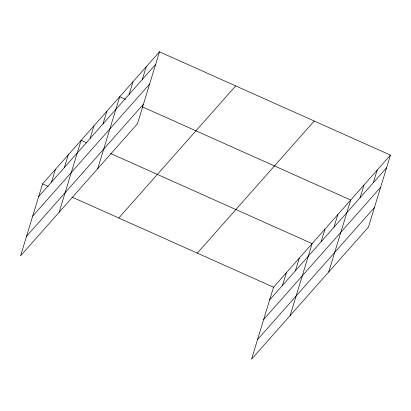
<?xml version="1.0" encoding="UTF-8"?>
<svg xmlns="http://www.w3.org/2000/svg" width="411" height="411" viewBox="0 0 411 411"><rect width="100%" height="100%" fill="white"/><g stroke="black" fill="none" stroke-linecap="round" stroke-linejoin="round"><path stroke-width="0.62" d="M159.463 51.817L42.549 183.912L20.55 255.878L137.464 123.783L159.463 51.817L390.45 155.122L368.451 227.088L251.537 359.183L273.536 287.217L390.45 155.122M51.55 182.022L55.413 169.383M64.409 167.493L68.272 154.855M59.133 212.287L81.131 140.321L86.906 142.905M90.127 138.43L93.991 125.792M102.991 123.901L106.855 111.263M97.71 168.695L119.714 96.734L125.489 99.313M129.1 94.396L132.964 81.758M142.35 79.426L146.213 66.788M282.537 285.326L286.4 272.688M295.396 270.792L299.259 258.159M290.12 315.591L312.119 243.625L110.585 153.493M321.114 241.735L324.978 229.097M333.973 227.201L337.842 214.568M328.697 272L350.701 200.034L142.237 106.803M360.087 197.701L363.951 185.063M373.337 182.731L377.2 170.092M38.685 196.55L155.599 64.455M32.7 216.129L149.614 84.034M26.535 236.299L143.449 104.204M118.779 218.005L235.688 85.909M197.311 253.13L314.225 121.034M269.673 299.855L386.587 167.76M263.687 319.434L380.601 187.339M257.522 339.604L374.436 207.509M42.549 183.912L48.328 186.496M72.002 197.085L273.536 287.217"/></g></svg>
